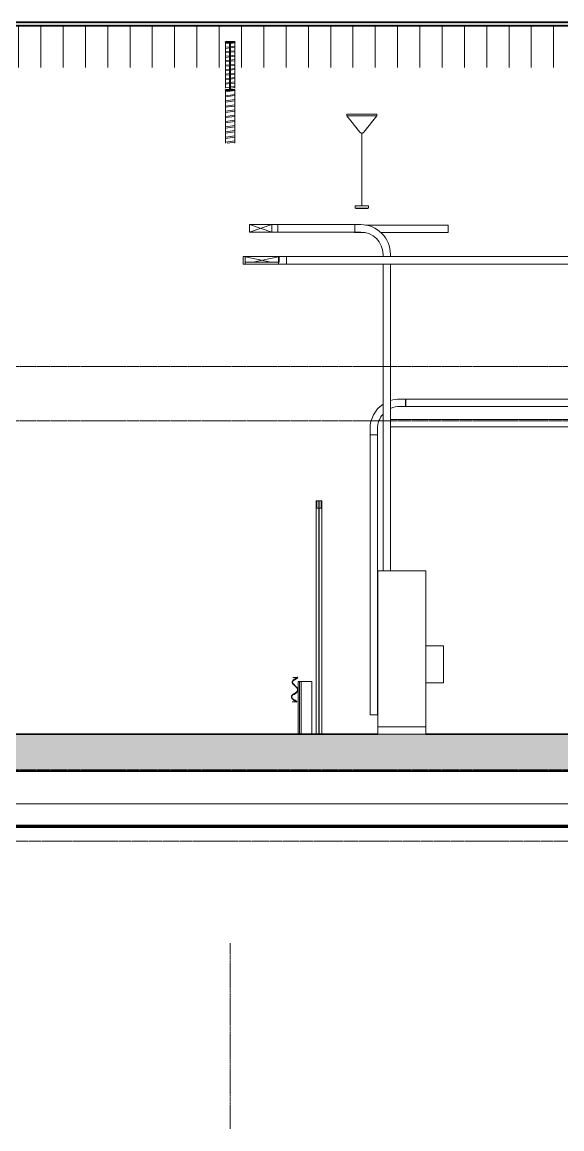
# Model space of a CAD drawing. Header units: centimetres. Extents: x -11896 to 2794, y -437 to 1921.
# Drawn here: x -576 to 150, y -437 to 1052 of the extents above; entities that cross this region are included whole.
import ezdxf

# ---------------------------------------------------------------- set-up
doc = ezdxf.new("R2010")
doc.units = ezdxf.units.CM
doc.linetypes.add('Centre', pattern=[3.175, 0.635, -0.475, 1.59, -0.475])
doc.linetypes.add('Grid Line', pattern=[2.2225, 1.27, -0.3175, 0.3175, -0.3175])
for name, color, linetype, lineweight in [('A-FLOR', 7, 'Continuous', 9), ('A-FLOR-LEVL', 7, 'Continuous', 9), ('A-FLOR-PATT', 7, 'Continuous', 35), ('A-GENM', 7, 'Continuous', 9), ('A-ROOF', 7, 'Continuous', 9), ('A-ROOF-PATT', 7, 'Continuous', 35), ('C-BLDG-PADS', 7, 'Continuous', 9), ('C-TOPO', 7, 'Continuous', 9), ('E-CABL-TRAY', 7, 'Continuous', 9), ('E-ELEC-EQPM', 7, 'Continuous', 9), ('E-LITE-EQPM', 7, 'Continuous', 9), ('S-BEAM', 7, 'Continuous', 9), ('S-GRID', 7, 'Continuous', 9)]:
    doc.layers.add(name, color=color, linetype=linetype, lineweight=lineweight)
doc.layers.add('E-CABL-TRAY-ANNO', color=7, linetype='Continuous', lineweight=9, true_color=0x007f00)
pattern_1 = [(6.825, (-5061.785, 1020.789), (-25.144905, 3.01018), []), (6.825, (-5061.785, 1025.35), (-25.144905, 3.01018), [])]

# ---------------------------------------------------------------- blocks, each defined once
blk = doc.blocks.new('PQ_RVR_EST-01_ZZ_ZZ_MO_T_A_rvt-2-Sección 2-2')
at = {"layer": 'A-FLOR-PATT', "lineweight": 9, "true_color": 0x9a9a9a}
blk.add_hatch(color=253, dxfattribs=at).paths.add_polyline_path([(-115.5, 44), (-115.5, 94), (-5125.2, 94), (-5125.2, 44), (-133.4, 44)])
at = {"layer": 'S-BEAM', "true_color": 0xc0c0c0}
h = blk.add_hatch(dxfattribs=at)
h.set_pattern_fill('FP_7', color=9, style=0, pattern_type=2)
h.set_pattern_definition([(45, (-5061.785, 712), (-25.1447, 25.1447), []), (45, (-5061.785, 750.1), (-25.1447, 25.1447), [])])
h.paths.add_polyline_path([(-1740.9, 960.8), (-1740.9, 961.3), (-1746.8, 961.3), (-1746.8, 1025.3), (-1740.9, 1025.3), (-1740.9, 1025.9), (-1753.4, 1025.9), (-1753.4, 1025.3), (-1747.6, 1025.3), (-1747.6, 961.3), (-1753.4, 961.3), (-1753.4, 960.8)])
h = blk.add_hatch(dxfattribs=at)
h.set_pattern_fill('FP_48', color=9, style=0, pattern_type=2)
h.set_pattern_definition(pattern_1)
edge = h.paths.add_edge_path()
edge.add_line((-1747.6, 963.7), (-1747.6, 1025.3))
edge.add_line((-1747.6, 1025.3), (-1753.4, 1025.3))
edge.add_line((-1753.4, 1025.3), (-1753.4, 963.7))
h = blk.add_hatch(dxfattribs=at)
h.set_pattern_fill('FP_48', color=9, style=0, pattern_type=2)
h.set_pattern_definition(pattern_1)
edge = h.paths.add_edge_path()
edge.add_line((-1740.9, 963.7), (-1740.9, 1025.3))
edge.add_line((-1740.9, 1025.3), (-1746.8, 1025.2))
edge.add_line((-1746.8, 1025.2), (-1746.8, 963.7))
h = blk.add_hatch(dxfattribs=at)
h.set_pattern_fill('FP_47', color=9, style=0, pattern_type=2)
h.set_pattern_definition([(7.888, (-5061.785, 955.983), (-25.145069, 3.48413), []), (7.888, (-5061.785, 961.262), (-25.145069, 3.48413), [])])
edge = h.paths.add_edge_path()
edge.add_line((-1740.9, 889.3), (-1740.9, 960.8))
edge.add_line((-1740.9, 960.8), (-1753.4, 960.8))
edge.add_line((-1753.4, 960.8), (-1753.4, 889.3))
at = {"layer": 'A-FLOR', "lineweight": 35}
for p, q in [((-1548.5, 94), (-2725, 94)), ((-327.2, 94), (-1483.5, 94)), ((-5125.2, 44), (-233.4, 44))]:
    blk.add_line(p, q, dxfattribs=at)
at = {"layer": 'S-BEAM', "lineweight": 35}
for p, q in [((-1740.9, 1025.9), (-1753.4, 1025.9)), ((-1753.4, 1025.9), (-1753.4, 1025.3)), ((-1753.4, 1025.3), (-1747.6, 1025.3)), ((-1747.6, 1025.3), (-1747.6, 961.3)), ((-1746.8, 961.3), (-1746.8, 1025.3)), ((-1746.8, 1025.3), (-1740.9, 1025.3)), ((-1740.9, 1025.3), (-1740.9, 1025.9)), ((-1747.6, 961.3), (-1753.4, 961.3)), ((-1753.4, 961.3), (-1753.4, 960.8)), ((-1753.4, 960.8), (-1740.9, 960.8)), ((-1740.9, 961.3), (-1746.8, 961.3)), ((-1740.9, 960.8), (-1740.9, 961.3))]:
    blk.add_line(p, q, dxfattribs=at)
at = {"layer": 'S-BEAM'}
for p, q in [((-1753.4, 1025.3), (-1753.4, 963.7)), ((-1740.9, 1025.3), (-1740.9, 963.7)), ((-1753.4, 960.8), (-1753.4, 889.3)), ((-1740.9, 960.8), (-1740.9, 889.3))]:
    blk.add_line(p, q, dxfattribs=at)
blk = doc.blocks.new('EPC_Curva 90_ Exterior - Curva 90_ Exterior-1054117-Sección 2-2')
at = {"layer": 'E-CABL-TRAY'}
for p, q in [((-1518.8, 545.1), (-1518.8, 545.1)), ((-1518.8, 545.1), (-1510.8, 545.1)), ((-1510.8, 545.1), (-1510.8, 535.1)), ((-1510.8, 535.1), (-1518.8, 535.1)), ((-1558.8, 505.1), (-1558.8, 497.1)), ((-1558.8, 497.1), (-1558.8, 505.1)), ((-1558.8, 497.1), (-1548.8, 497.1)), ((-1558.8, 497.1), (-1558.8, 497.1)), ((-1548.8, 497.1), (-1548.8, 505.1))]:
    blk.add_line(p, q, dxfattribs=at)
for major_axis, start_param, end_param in [((0, 40), 0.598139, 1.570796), ((0, 40), 0.597725, 1.570796), ((0, 40), 0, 0.316394), ((0, 40), 0.174533, 0.177282), ((0, 30), 0.849924, 1.570796), ((0, 30), 0, 0.428268)]:
    blk.add_ellipse((-1518.8, 505.1), major_axis=major_axis, ratio=0.999986, start_param=start_param, end_param=end_param, dxfattribs=at)
blk = doc.blocks.new('EPC_Curva 90_ Exterior - Curva 90_ Exterior-V165-Sección 2-2')
at = {"layer": 'E-CABL-TRAY'}
for p, q in [((-1571.3, 779.8), (-1579.3, 779.8)), ((-1579.3, 779.8), (-1579.3, 769.8)), ((-1579.3, 769.8), (-1571.3, 769.8)), ((-1541.3, 736.8), (-1541.3, 739.8)), ((-1531.3, 739.8), (-1531.3, 736.8))]:
    blk.add_line(p, q, dxfattribs=at)
for radius in [40, 30]:
    blk.add_arc((-1571.3, 739.8), radius, 0, 90, dxfattribs=at)
blk = doc.blocks.new('EPC_Derivación_T_ - Derivación_T_-1464053-Sección 2-2')
at = {"layer": 'E-CABL-TRAY'}
for p, q in [((-1690.8, 779.8), (-1690.7, 779.8)), ((-1690.7, 779.8), (-1682.7, 779.8)), ((-1682.7, 769.8), (-1682.7, 779.8)), ((-1690.7, 769.8), (-1690.8, 769.8)), ((-1682.7, 769.8), (-1690.7, 769.8))]:
    blk.add_line(p, q, dxfattribs=at)
blk = doc.blocks.new('RVR-PQ-Caja para elemento elect - 650x1000x2100-1662406-Sección 2-2')
at = {"layer": 'E-ELEC-EQPM'}
for p, q in [((-1548.5, 314), (-1483.5, 314)), ((-1548.5, 104), (-1548.5, 314)), ((-1483.5, 314), (-1483.5, 104)), ((-1548.5, 104), (-1483.5, 104)), ((-1548.5, 94), (-1548.5, 104)), ((-1483.5, 104), (-1548.5, 104)), ((-1483.5, 94), (-1548.5, 94)), ((-1483.5, 104), (-1483.5, 94))]:
    blk.add_line(p, q, dxfattribs=at)
blk = doc.blocks.new('RVR-PQ-Caja para elemento elect - 250x400x500-1663288-Sección 2-2')
at = {"layer": 'E-ELEC-EQPM'}
for p, q in [((-1483.5, 213), (-1460, 213)), ((-1460, 163), (-1460, 213)), ((-1460, 163), (-1483.5, 163))]:
    blk.add_line(p, q, dxfattribs=at)
blk = doc.blocks.new('Lighting-Pendant-Vibia-NOTRH-5662 - Standard-1625858-Sección 2-2')
at = {"layer": 'E-LITE-EQPM'}
for p, q in [((-1589.8, 928.5), (-1589.8, 926.5)), ((-1589.8, 928.5), (-1549.8, 928.5)), ((-1589.8, 926.5), (-1572.6, 904.4)), ((-1549.8, 926.5), (-1589.8, 926.5)), ((-1567, 904.4), (-1549.8, 926.5)), ((-1549.8, 926.5), (-1549.8, 928.5)), ((-1577.1, 911), (-1576.8, 910.7)), ((-1562.8, 910.7), (-1562.5, 911)), ((-1570.2, 903.1), (-1570.3, 903.1)), ((-1570.2, 903.1), (-1570.3, 903.1)), ((-1569.6, 903.1), (-1570.1, 903.1)), ((-1569.9, 903.1), (-1570.1, 903.1)), ((-1570, 903.2), (-1570, 805)), ((-1569.6, 903.1), (-1569.7, 903.1)), ((-1569.7, 805), (-1569.7, 903.1)), ((-1569.3, 903.1), (-1569.5, 903.1)), ((-1569.3, 903.1), (-1569.5, 903.1)), ((-1578.8, 805), (-1578.8, 801.8)), ((-1560.8, 805), (-1578.8, 805)), ((-1560.8, 801.8), (-1560.8, 805)), ((-1578.8, 801.8), (-1560.8, 801.8)), ((-1577.8, 801.8), (-1577.8, 801.5)), ((-1577.8, 801.5), (-1561.8, 801.5)), ((-1561.8, 801.5), (-1561.8, 801.8))]:
    blk.add_line(p, q, dxfattribs=at)
at = {"layer": 'E-LITE-EQPM', "flags": 128}
for points in [[(-1570.3, 903.1), (-1570.4, 903.1), (-1570.6, 903.1), (-1570.7, 903.2), (-1570.9, 903.2), (-1571, 903.2), (-1571.1, 903.3), (-1571.2, 903.4), (-1571.4, 903.4), (-1571.5, 903.5), (-1571.6, 903.5), (-1571.7, 903.6), (-1571.9, 903.7), (-1572, 903.8), (-1572.1, 903.9), (-1572.2, 904), (-1572.3, 904.1), (-1572.4, 904.2), (-1572.5, 904.3), (-1572.6, 904.4), (-1572.6, 904.4)], [(-1567, 904.4), (-1567.1, 904.3), (-1567.2, 904.2), (-1567.3, 904.1), (-1567.4, 904), (-1567.5, 903.9), (-1567.6, 903.8), (-1567.8, 903.7), (-1567.9, 903.6), (-1568, 903.6), (-1568.1, 903.5), (-1568.2, 903.4), (-1568.4, 903.4), (-1568.5, 903.3), (-1568.6, 903.3), (-1568.7, 903.2), (-1568.9, 903.2), (-1569, 903.1), (-1569.2, 903.1), (-1569.3, 903.1), (-1569.3, 903.1)]]:
    blk.add_lwpolyline(points, dxfattribs=at)
blk = doc.blocks.new('PQ_RVR_MEP-01_ZZ_ZZ_MO_T_A_rvt-2-Sección 2-2')
at = {"layer": 'E-CABL-TRAY'}
for p, q in [((-1682.7, 769.8), (-1682.7, 779.8)), ((-1579.3, 779.8), (-1682.7, 779.8)), ((-1579.3, 779.8), (-1579.3, 769.8)), ((-1564.8, 779.2), (-1453.5, 779.2)), ((-1453.5, 779.2), (-1453.5, 769.2)), ((-1579.3, 769.8), (-1682.7, 769.8)), ((-1579.5, 769.2), (-1579.5, 769.8)), ((-1579.5, 769.2), (-1565.5, 769.2)), ((-1544.3, 769.2), (-1453.5, 769.2)), ((-1726.8, 736.8), (-1729.3, 736.8)), ((-1729.3, 736.8), (-1729.3, 726.8)), ((-1726.8, 726.8), (-1726.8, 736.8)), ((-1681.9, 736.8), (-1681.9, 729.4)), ((-1681.1, 736.8), (-1681.9, 736.8)), ((-1671.2, 736.8), (-1681, 736.8)), ((-1681, 736.8), (-1681, 729.4)), ((-1208.6, 736.8), (-1671.2, 736.8)), ((-1671.2, 736.8), (-1671.2, 726.8)), ((-1671.2, 726.8), (-1671.2, 736.8)), ((-1729.3, 726.8), (-1726.8, 726.8)), ((-1726.8, 729.4), (-1681.9, 729.4)), ((-1681.9, 726.8), (-1726.8, 726.8)), ((-1681, 729.4), (-1681.9, 729.4)), ((-1681.9, 729.4), (-1681.9, 726.8)), ((-1681.9, 726.8), (-1671.2, 726.8)), ((-1671.2, 726.8), (-1208.6, 726.8)), ((-1541.3, 726.8), (-1541.3, 314)), ((-1541.3, 726.5), (-1531.3, 726.5)), ((-1541.3, 314), (-1541.3, 726.5)), ((-1541.2, 726.8), (-1541.2, 726.8)), ((-1541.2, 726.8), (-1541.2, 726.5)), ((-1531.3, 314), (-1531.3, 726.5)), ((-1531.2, 726.8), (-1531.2, 517.5)), ((-1510.9, 535.1), (-1510.9, 545.1)), ((-1254.4, 545.1), (-1510.9, 545.1)), ((-1254.4, 535.1), (-1510.9, 535.1)), ((-1077.9, 517.5), (-1531.3, 517.5)), ((-1077.9, 507.5), (-1531.3, 507.5)), ((-1531.2, 507.5), (-1531.2, 314)), ((-1558.8, 497.1), (-1548.8, 497.1)), ((-1558.8, 497.1), (-1558.8, 497.1)), ((-1558.8, 497.1), (-1558.8, 120.1)), ((-1558.8, 497.1), (-1558.8, 120.1)), ((-1548.8, 497.1), (-1548.8, 120.1)), ((-1558.8, 475.5), (-1558.9, 475.5)), ((-1558.8, 473), (-1558.9, 473)), ((-1558.8, 475.5), (-1558.8, 473)), ((-1558.8, 452.7), (-1558.9, 452.7)), ((-1558.8, 450.1), (-1558.9, 450.1)), ((-1558.8, 452.7), (-1558.8, 450.1)), ((-1558.8, 429.8), (-1558.9, 429.8)), ((-1558.8, 427.3), (-1558.9, 427.3)), ((-1558.8, 429.8), (-1558.8, 427.3)), ((-1558.8, 407), (-1558.9, 407)), ((-1558.8, 404.4), (-1558.9, 404.4)), ((-1558.8, 407), (-1558.8, 404.4)), ((-1558.8, 384.1), (-1558.9, 384.1)), ((-1558.8, 381.6), (-1558.9, 381.6)), ((-1558.8, 384.1), (-1558.8, 381.6)), ((-1558.8, 361.2), (-1558.9, 361.2)), ((-1558.8, 358.7), (-1558.9, 358.7)), ((-1558.8, 361.2), (-1558.8, 358.7)), ((-1558.8, 338.4), (-1558.9, 338.4)), ((-1558.8, 335.8), (-1558.9, 335.8)), ((-1558.8, 338.4), (-1558.8, 335.8)), ((-1558.8, 315.5), (-1558.9, 315.5)), ((-1558.8, 313), (-1558.9, 313)), ((-1558.8, 315.5), (-1558.8, 313)), ((-1558.8, 292.7), (-1558.9, 292.7)), ((-1558.8, 290.1), (-1558.9, 290.1)), ((-1558.8, 292.7), (-1558.8, 290.1)), ((-1558.8, 269.8), (-1558.9, 269.8)), ((-1558.8, 269.8), (-1558.8, 267.3)), ((-1558.8, 267.3), (-1558.9, 267.3)), ((-1558.8, 246.9), (-1558.9, 246.9)), ((-1558.8, 244.4), (-1558.9, 244.4)), ((-1558.8, 246.9), (-1558.8, 244.4)), ((-1558.8, 224.1), (-1558.9, 224.1)), ((-1558.8, 224.1), (-1558.8, 221.5)), ((-1558.8, 221.5), (-1558.9, 221.5)), ((-1558.8, 201.2), (-1558.9, 201.2)), ((-1558.8, 198.7), (-1558.9, 198.7)), ((-1558.8, 201.2), (-1558.8, 198.7)), ((-1558.8, 178.4), (-1558.9, 178.4)), ((-1558.8, 175.8), (-1558.9, 175.8)), ((-1558.8, 178.4), (-1558.8, 175.8)), ((-1558.8, 155.5), (-1558.9, 155.5)), ((-1558.8, 153), (-1558.9, 153)), ((-1558.8, 155.5), (-1558.8, 153)), ((-1558.8, 132.6), (-1558.9, 132.6)), ((-1558.8, 130.1), (-1558.9, 130.1)), ((-1558.8, 132.6), (-1558.8, 130.1)), ((-1558.8, 120.1), (-1558.8, 120.1)), ((-1548.8, 120.1), (-1558.8, 120.1))]:
    blk.add_line(p, q, dxfattribs=at)
at = {"layer": 'E-CABL-TRAY-ANNO'}
for p, q in [((-1690.8, 779.8), (-1720.8, 769.8)), ((-1720.8, 779.8), (-1690.8, 769.8)), ((-1720.8, 779.8), (-1690.8, 779.8)), ((-1720.8, 769.8), (-1720.8, 779.8)), ((-1690.8, 779.8), (-1690.8, 769.8)), ((-1690.8, 769.8), (-1720.8, 769.8)), ((-1681.9, 736.8), (-1726.8, 736.8)), ((-1726.8, 736.3), (-1692, 729.4)), ((-1681.9, 736.3), (-1716.6, 729.4))]:
    blk.add_line(p, q, dxfattribs=at)
at = {"layer": 'E-CABL-TRAY', "lineweight": 9}
for name in ['EPC_Derivación_T_ - Derivación_T_-1464053-Sección 2-2', 'EPC_Curva 90_ Exterior - Curva 90_ Exterior-V165-Sección 2-2', 'EPC_Curva 90_ Exterior - Curva 90_ Exterior-1054117-Sección 2-2']:
    blk.add_blockref(name, (0, 0), dxfattribs=at)
at = {"layer": 'E-ELEC-EQPM', "lineweight": 9}
for name in ['RVR-PQ-Caja para elemento elect - 650x1000x2100-1662406-Sección 2-2', 'RVR-PQ-Caja para elemento elect - 250x400x500-1663288-Sección 2-2']:
    blk.add_blockref(name, (0, 0), dxfattribs=at)
at = {"layer": 'E-LITE-EQPM', "lineweight": 9}
blk.add_blockref('Lighting-Pendant-Vibia-NOTRH-5662 - Standard-1625858-Sección 2-2', (0, 0), dxfattribs=at)
blk = doc.blocks.new('Cerca Interior - Cerca Interior-1518818-Sección 2-2')
at = {"layer": 'A-GENM', "color": 8, "true_color": 0x808080}
for p, q in [((-1631.1, 408), (-1631.1, 94)), ((-1630.8, 408), (-1631.1, 408)), ((-1630.8, 408), (-1630.2, 408)), ((-1627.6, 408), (-1627.6, 94)), ((-1627.4, 408), (-1627.6, 408)), ((-1627.1, 408), (-1627.4, 408)), ((-1627.1, 94), (-1627.1, 408)), ((-1624.6, 408), (-1623.9, 408)), ((-1623.6, 408), (-1623.9, 408)), ((-1623.6, 94), (-1623.6, 408))]:
    blk.add_line(p, q, dxfattribs=at)
at = {"layer": 'A-GENM', "lineweight": 25}
for centre, start, end in [((-1627.4, 394), 0, 180), ((-1627.4, 394), 180, 0), ((-1627.4, 384), 0, 180), ((-1627.4, 384), 180, 0), ((-1627.4, 374), 0, 180), ((-1627.4, 374), 180, 0), ((-1627.4, 364), 0, 180), ((-1627.4, 364), 180, 0), ((-1627.4, 354), 0, 180), ((-1627.4, 354), 180, 0), ((-1627.4, 344), 0, 180), ((-1627.4, 344), 180, 0), ((-1627.4, 334), 0, 180), ((-1627.4, 334), 180, 0), ((-1627.4, 324), 0, 180), ((-1627.4, 324), 180, 0), ((-1627.4, 314), 0, 180), ((-1627.4, 314), 180, 0), ((-1627.4, 304), 0, 180), ((-1627.4, 304), 180, 0), ((-1627.4, 294), 0, 180), ((-1627.4, 294), 180, 0), ((-1627.4, 284), 0, 180), ((-1627.4, 284), 180, 0), ((-1627.4, 274), 0, 180), ((-1627.4, 274), 180, 0), ((-1627.4, 264), 0, 180), ((-1627.4, 264), 180, 0), ((-1627.4, 254), 0, 180), ((-1627.4, 254), 180, 0), ((-1627.4, 244), 0, 180), ((-1627.4, 244), 180, 0), ((-1627.4, 234), 0, 180), ((-1627.4, 234), 180, 0), ((-1627.4, 224), 0, 180), ((-1627.4, 224), 180, 0), ((-1627.4, 214), 0, 180), ((-1627.4, 214), 180, 0), ((-1627.4, 204), 0, 180), ((-1627.4, 204), 180, 0), ((-1627.4, 194), 0, 180), ((-1627.4, 194), 180, 0), ((-1627.4, 184), 0, 180), ((-1627.4, 184), 180, 0), ((-1627.4, 174), 0, 180), ((-1627.4, 174), 180, 0), ((-1627.4, 164), 0, 180), ((-1627.4, 164), 180, 0), ((-1627.4, 154), 0, 180), ((-1627.4, 154), 180, 0), ((-1627.4, 144), 0, 180), ((-1627.4, 144), 180, 0), ((-1627.4, 134), 0, 180), ((-1627.4, 134), 180, 0), ((-1627.4, 124), 0, 180), ((-1627.4, 124), 180, 0), ((-1627.4, 114), 0, 180), ((-1627.4, 114), 180, 0), ((-1627.4, 104), 0, 180), ((-1627.4, 104), 180, 0), ((-1627.4, 94), 0, 180), ((-1627.4, 94), 180, 0)]:
    blk.add_arc(centre, 0.25, start, end, dxfattribs=at)
blk = doc.blocks.new('Cerca Interior - Cerca Interior-V8-Sección 2-2')
at = {"layer": 'A-GENM', "color": 8, "true_color": 0x808080}
for p, q in [((-1631.1, 408), (-1631.1, 94)), ((-1630.2, 408), (-1627.6, 408)), ((-1630.2, 398), (-1630.2, 408)), ((-1627.2, 408), (-1624.6, 408)), ((-1624.6, 398), (-1624.6, 408)), ((-1623.6, 94), (-1623.6, 408)), ((-1627.6, 398), (-1630.2, 398)), ((-1624.6, 398), (-1627.2, 398))]:
    blk.add_line(p, q, dxfattribs=at)
blk = doc.blocks.new('M_RVR_Protección - General-1538415-Sección 2-2')
at = {"layer": 'A-GENM', "color": 8, "true_color": 0x808080}
for p, q in [((-1662.8, 170.4), (-1656.4, 170.4)), ((-1655.6, 164.8), (-1653.8, 164.8)), ((-1655.6, 164.8), (-1655.6, 94.5)), ((-1653.8, 164.8), (-1651.6, 164.8)), ((-1653.8, 164.8), (-1653.8, 94.5)), ((-1651.6, 164.8), (-1637.3, 164.8)), ((-1651.6, 164.8), (-1651.6, 94.5)), ((-1637.3, 94.5), (-1637.3, 164.8)), ((-1663.8, 137.3), (-1661.1, 137.3)), ((-1661.1, 137.3), (-1657.4, 137.3)), ((-1658.1, 94.5), (-1656.3, 94.5)), ((-1658.1, 94.5), (-1658.1, 94)), ((-1656.3, 94.5), (-1654.1, 94.5)), ((-1656.3, 94.5), (-1656.3, 94)), ((-1654.1, 94.5), (-1634.8, 94.5)), ((-1654.1, 94.5), (-1654.1, 94)), ((-1634.8, 94), (-1634.8, 94.5))]:
    blk.add_line(p, q, dxfattribs=at)
at = {"layer": 'A-GENM', "lineweight": 25}
for p, q in [((-1656.1, 170.2), (-1656.4, 170.4)), ((-1657.4, 137.3), (-1657.2, 137.6))]:
    blk.add_line(p, q, dxfattribs=at)
for points, knots in [([(-1656.4, 170.4), (-1657.5, 169.8), (-1659.2, 168.7), (-1661, 167.5), (-1662, 166.7), (-1662.5, 166.1), (-1662.9, 165.6), (-1663.3, 165), (-1663.5, 164.2), (-1663.6, 163.5), (-1663.4, 162.8), (-1663.1, 162.1), (-1662.6, 161.6), (-1662.1, 161.1), (-1661.5, 160.6), (-1661.1, 160.2), (-1660.6, 159.8), (-1660.1, 159.3), (-1659.5, 158.7), (-1658.9, 158.2), (-1658.4, 157.7), (-1657.8, 157), (-1657.3, 156.3), (-1657, 155.8), (-1656.7, 155.3), (-1656.5, 154.6), (-1656.4, 154), (-1656.3, 153.6), (-1656.3, 153.3), (-1656.4, 152.9), (-1656.4, 152.6), (-1656.6, 152.2), (-1656.8, 151.8), (-1657.2, 151.2), (-1657.7, 150.6), (-1658.3, 150), (-1659.1, 149.5), (-1659.8, 148.9), (-1660.6, 148.4), (-1661.4, 148), (-1662.2, 147.5), (-1662.9, 147), (-1663.6, 146.4), (-1664.1, 145.8), (-1664.4, 145.2), (-1664.6, 144.7), (-1664.6, 144.3), (-1664.6, 143.9), (-1664.5, 143.5), (-1664.3, 143), (-1664.1, 142.5), (-1663.7, 141.9), (-1663, 141.2), (-1661.7, 140.1), (-1659.2, 138.4), (-1657.4, 137.3)], [0, 0, 0, 0, 0.026731, 0.053463, 0.080194, 0.09356, 0.106926, 0.133657, 0.160389, 0.18712, 0.213852, 0.240583, 0.267315, 0.294046, 0.320778, 0.334144, 0.347509, 0.374241, 0.400972, 0.427704, 0.454435, 0.481167, 0.507898, 0.521264, 0.53463, 0.561361, 0.588093, 0.601459, 0.614824, 0.641556, 0.654922, 0.668287, 0.695019, 0.72175, 0.748482, 0.775213, 0.801945, 0.828676, 0.855408, 0.882139, 0.908871, 0.935602, 0.962334, 0.989065, 1.015797, 1.029163, 1.042528, 1.055894, 1.06926, 1.09265, 1.11604, 1.13943, 1.16282, 1.2096, 1.25638, 1.25638, 1.25638, 1.25638]), ([(-1657.2, 137.6), (-1661, 140), (-1663.2, 141.6), (-1664.1, 143.1), (-1664.4, 144.7), (-1663.3, 146.6), (-1660.8, 147.9), (-1658.2, 149.7), (-1656.5, 151.3), (-1656, 152.7), (-1655.9, 153.8), (-1656.4, 155.8), (-1658.1, 158.1), (-1659.6, 159.3), (-1661.5, 161.2), (-1662.8, 162.3), (-1663.3, 163.8), (-1662.6, 165.9), (-1660.5, 167.6), (-1656.1, 170.2)], [0, 0, 0, 0, 0.098172, 0.165297, 0.226763, 0.299059, 0.38836, 0.478767, 0.555691, 0.609714, 0.660028, 0.725704, 0.800235, 0.882, 0.950534, 1.015252, 1.075465, 1.146276, 1.25638, 1.25638, 1.25638, 1.25638])]:
    blk.add_open_spline(points, degree=3, knots=knots, dxfattribs=at)

msp = doc.modelspace()

# ---------------------------------------------------------------- hatches: boundary and pattern name
at = {"layer": 'A-FLOR-PATT', "lineweight": 9, "true_color": 0x9a9a9a}
msp.add_hatch(color=253, dxfattribs=at).paths.add_polyline_path([(1317.265, 44), (1317.265, 94), (-3674.508, 94), (-3674.508, 44), (1261.618, 44)])
at = {"layer": 'A-ROOF-PATT', "lineweight": 9, "true_color": 0x9a9a9a}
msp.add_hatch(color=253, dxfattribs=at).paths.add_polyline_path([(1099.249, 1047.39), (1339.966, 1047.39), (1339.966, 1052.42), (-3529.296, 1052.42), (-3529.296, 1047.39), (774.512, 1047.39)])
at = {"layer": 'A-ROOF-PATT', "lineweight": 9, "true_color": 0xc0c0c0}
h = msp.add_hatch(dxfattribs=at)
h.set_pattern_fill('FP_23', color=9, style=0, pattern_type=2)
h.set_pattern_definition([(90, (-3611.126, 1043.42), (-30, 2e-15), [])])
edge = h.paths.add_edge_path()
edge.add_line((-2677.673, 991.478), (-2677.673, 1026.01))
edge.add_line((-2677.673, 1026.01), (-2665.173, 1026.01))
edge.add_line((-2665.173, 1026.01), (-2665.173, 991.478))
edge.add_line((-2665.173, 991.478), (-1902.437, 991.478))
edge.add_line((-1902.437, 991.478), (-1902.437, 1025.864))
edge.add_line((-1902.437, 1025.864), (-1889.937, 1025.864))
edge.add_line((-1889.937, 1025.864), (-1889.937, 991.478))
edge.add_line((-1889.937, 991.478), (-1103.348, 991.478))
edge.add_line((-1103.348, 991.478), (-1103.348, 1025.919))
edge.add_line((-1103.348, 1025.919), (-1090.848, 1025.919))
edge.add_line((-1090.848, 1025.919), (-1090.847, 991.478))
edge.add_line((-1090.847, 991.478), (-302.787, 991.478))
edge.add_line((-302.787, 991.478), (-302.787, 1025.864))
edge.add_line((-302.787, 1025.864), (-290.287, 1025.864))
edge.add_line((-290.287, 1025.864), (-290.287, 991.478))
edge.add_line((-290.287, 991.478), (503.482, 991.478))
edge.add_line((503.482, 991.478), (503.482, 1025.864))
edge.add_line((503.482, 1025.864), (515.982, 1025.864))
edge.add_line((515.982, 1025.864), (515.982, 991.478))
edge.add_line((515.982, 991.478), (1303.879, 991.478))
edge.add_line((1303.879, 991.478), (1303.879, 1025.864))
edge.add_line((1303.879, 1025.864), (1316.379, 1025.864))
edge.add_line((1316.379, 1025.864), (1316.379, 991.478))
edge.add_line((1316.379, 991.478), (1316.386, 991.478))
edge.add_line((1316.386, 991.478), (1338.866, 991.49))
edge.add_line((1338.866, 991.49), (1338.866, 1041.084))
edge.add_line((1338.866, 1041.084), (1339.366, 1041.084))
edge.add_line((1339.366, 1041.084), (1339.366, 991.478))
edge.add_line((1339.366, 991.478), (1339.966, 991.478))
edge.add_line((1339.966, 991.478), (1339.966, 1047.39))
edge.add_line((1339.966, 1047.39), (-3525.515, 1047.326))
edge.add_line((-3525.515, 1047.326), (-3525.515, 991.478))
edge.add_line((-3525.515, 991.478), (-3479.432, 991.478))
edge.add_line((-3479.432, 991.478), (-3479.432, 1025.919))
edge.add_line((-3479.432, 1025.919), (-3466.932, 1025.919))
edge.add_line((-3466.932, 1025.919), (-3466.932, 991.478))
h.paths.add_polyline_path([(-3473.538, 1025.333), (-3473.537, 1025.333), (-3477.618, 1025.333)])
h.paths.add_polyline_path([(-1097.453, 1025.333), (-1097.453, 1025.333), (-1099.426, 1025.333)])

# ---------------------------------------------------------------- linework, layer by layer
at = {"layer": 'A-FLOR', "lineweight": 35}
for p, q in [((-97.858, 94), (-1274.366, 94)), ((-32.858, 94), (1123.413, 94)), ((-3674.508, 44), (1217.265, 44))]:
    msp.add_line(p, q, dxfattribs=at)
at = {"layer": 'A-FLOR-LEVL', "color": 253, "linetype": 'Centre', "true_color": 0xaaaaaa}
for p, q in [((-4027.666, 588.801), (1679.934, 588.801)), ((-4027.666, 515.53), (1679.934, 515.53)), ((-4027.666, 94), (1679.934, 94)), ((-4027.666, 46.025), (1679.934, 46.025)), ((-4027.666, 0), (1679.934, 0)), ((1679.934, -50), (-4027.666, -50))]:
    msp.add_line(p, q, dxfattribs=at)
at = {"layer": 'A-ROOF', "lineweight": 35}
for p, q in [((1339.966, 1052.42), (-3529.296, 1052.42)), ((-3529.296, 1047.39), (1339.966, 1047.39))]:
    msp.add_line(p, q, dxfattribs=at)
at = {"layer": 'C-BLDG-PADS', "color": 253, "lineweight": 18, "true_color": 0xaaaaaa}
for p, q in [((1317.265, 0), (-3674.508, 0)), ((-3674.508, -30.48), (1317.265, -30.48))]:
    msp.add_line(p, q, dxfattribs=at)
at = {"layer": 'C-TOPO', "color": 253, "true_color": 0xaaaaaa}
msp.add_line((-2414.796, -30.496), (1217.265, -30.496), dxfattribs=at)
at = {"layer": 'C-TOPO', "color": 253, "lineweight": 70, "true_color": 0xaaaaaa}
msp.add_line((1217.265, -30.496), (-2414.795, -30.496), dxfattribs=at)
at = {"layer": 'S-GRID', "color": 253, "linetype": 'Grid Line', "true_color": 0xaaaaaa}
msp.add_line((-296.411, -437.332), (-296.411, -187.332), dxfattribs=at)

# ---------------------------------------------------------------- block references
at = {"lineweight": 5}
for name in ['PQ_RVR_EST-01_ZZ_ZZ_MO_T_A_rvt-2-Sección 2-2', 'PQ_RVR_MEP-01_ZZ_ZZ_MO_T_A_rvt-2-Sección 2-2']:
    msp.add_blockref(name, (1450.659, 0), dxfattribs=at)
at = {"layer": 'A-GENM', "color": 8, "true_color": 0x808080}
for name in ['Cerca Interior - Cerca Interior-1518818-Sección 2-2', 'Cerca Interior - Cerca Interior-V8-Sección 2-2', 'M_RVR_Protección - General-1538415-Sección 2-2']:
    msp.add_blockref(name, (1450.659, 0), dxfattribs=at)

doc.saveas('drawing.dxf')
